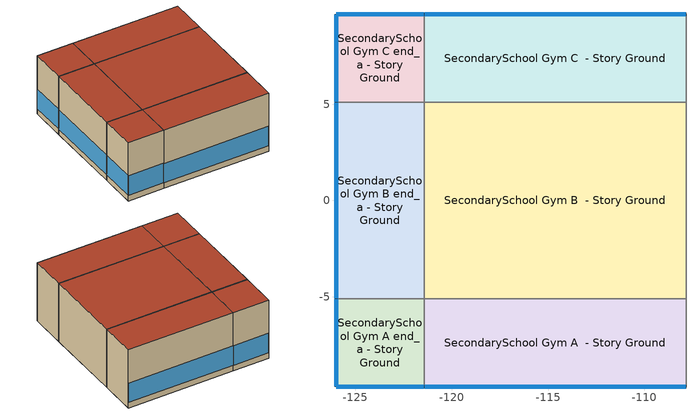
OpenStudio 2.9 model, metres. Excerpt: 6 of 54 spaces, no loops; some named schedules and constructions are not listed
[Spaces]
SecondarySchool Gym A end_a - Story Ground
 floor ground (ext-slab): -126.01,-9.68 -126.01,-5.1 -121.44,-5.1 -121.44,-9.68 z0
 wall outside (Typical Insulated Steel Framed Exterior Wall R-5.62): -126.01,-5.1 -126.01,-9.68 -121.44,-9.68 z0:7.92
 wall to SecondarySchool Gym B end_a - Story Ground: -121.44,-5.1 -126.01,-5.1 z0:7.92
 wall to SecondarySchool Gym A  - Story Ground: -121.44,-9.68 -121.44,-5.1 z0:7.92
 window (U 1.22 SHGC 0.54 Simple Glazing Window SHGC 0.54): -126.01,-5.13 -126.01,-9.65 / -125.98,-9.68 -121.46,-9.68 z0.76:3.41
 roof outside (Typical IEAD Roof R-11.63): -121.44,-9.68 -121.44,-5.1 -126.01,-5.1 -126.01,-9.68 z7.92
SecondarySchool Gym B end_a - Story Ground
 floor ground (ext-slab): -126.01,-5.1 -126.01,5.1 -121.44,5.1 -121.44,-5.1 z0
 wall outside (Typical Insulated Steel Framed Exterior Wall R-5.62): -126.01,5.1 -126.01,-5.1 z0:7.92
 wall to SecondarySchool Gym C end_a - Story Ground: -121.44,5.1 -126.01,5.1 z0:7.92
 wall to SecondarySchool Gym B  - Story Ground: -121.44,-5.1 -121.44,5.1 z0:7.92
 window (U 1.22 SHGC 0.54 Simple Glazing Window SHGC 0.54): -126.01,5.08 -126.01,-5.08 z0.76:3.39
 roof outside (Typical IEAD Roof R-11.63): -121.44,-5.1 -121.44,5.1 -126.01,5.1 -126.01,-5.1 z7.92
SecondarySchool Gym C end_a - Story Ground
 floor ground (ext-slab): -126.01,5.1 -126.01,9.68 -121.44,9.68 -121.44,5.1 z0
 wall outside (Typical Insulated Steel Framed Exterior Wall R-5.62): -121.44,9.68 -126.01,9.68 -126.01,5.1 z0:7.92
 wall to SecondarySchool Gym C  - Story Ground: -121.44,5.1 -121.44,9.68 z0:7.92
 window (U 1.22 SHGC 0.54 Simple Glazing Window SHGC 0.54): -126.01,9.65 -126.01,5.13 / -121.46,9.68 -125.98,9.68 z0.76:3.41
 roof outside (Typical IEAD Roof R-11.63): -121.44,5.1 -121.44,9.68 -126.01,9.68 -126.01,5.1 z7.92
SecondarySchool Gym A  - Story Ground
 floor ground (ext-slab): -121.44,-9.68 -121.44,-5.1 -107.85,-5.1 -107.85,-9.68 z0
 wall outside (Typical Insulated Steel Framed Exterior Wall R-5.62): -121.44,-9.68 -107.85,-9.68 z0:7.92
 wall to SecondarySchool Gym B  - Story Ground: -107.85,-5.1 -121.44,-5.1 z0:7.92
 wall to SecondarySchool Auditorium A  - Story Ground: -107.85,-9.68 -107.85,-5.1 z0:7.92
 window (U 1.22 SHGC 0.54 Simple Glazing Window SHGC 0.54): -121.41,-9.68 -107.87,-9.68 z0.76:3.39
 roof outside (Typical IEAD Roof R-11.63): -107.85,-9.68 -107.85,-5.1 -121.44,-5.1 -121.44,-9.68 z7.92
SecondarySchool Gym B  - Story Ground
 floor ground (ext-slab): -121.44,-5.1 -121.44,5.1 -107.85,5.1 -107.85,-5.1 z0
 wall to SecondarySchool Gym C  - Story Ground: -107.85,5.1 -121.44,5.1 z0:7.92
 wall to SecondarySchool Auditorium B  - Story Ground: -107.85,-5.1 -107.85,5.1 z0:7.92
 roof outside (Typical IEAD Roof R-11.63): -107.85,-5.1 -107.85,5.1 -121.44,5.1 -121.44,-5.1 z7.92
SecondarySchool Gym C  - Story Ground
 floor ground (ext-slab): -121.44,5.1 -121.44,9.68 -107.85,9.68 -107.85,5.1 z0
 wall outside (Typical Insulated Steel Framed Exterior Wall R-5.62): -107.85,9.68 -121.44,9.68 z0:7.92
 wall to SecondarySchool Auditorium C  - Story Ground: -107.85,5.1 -107.85,9.68 z0:7.92
 window (U 1.22 SHGC 0.54 Simple Glazing Window SHGC 0.54): -107.87,9.68 -121.41,9.68 z0.76:3.39
 roof outside (Typical IEAD Roof R-11.63): -107.85,5.1 -107.85,9.68 -121.44,9.68 -121.44,5.1 z7.92
[Schedule:Day]
Clothing Schedule Default Winter Clothes: 24, 0, 1
Clothing Schedule Summer Clothes: 24, 0, 0.5
Air Velocity Schedule Default: 24, 0, 0.2
Work Efficiency Schedule Default; SecondarySchool Bldg Occ Winter Design Day; SecondarySchool Gym Occ Winter Design Day; SecondarySchool Auditorium Occ Winter Design Day; SecondarySchool Office Occ Winter Design Day; Building Hours of Operation NonResidential Saturday; Building Hours of Operation NonResidential Sunday: 24, 0, 0
SecondarySchool Bldg Occ Default; SecondarySchool Bldg Occ Wkdy Day: Yes, 4, 45, 0, 5, 0, 0.04375, 5, 15, 0.0875, 5, 30, 0.13125, 5, 45, 0.175, 6, 0, 0.21875, 6, 15, 0.2625, 6, 30, 0.30625, 6, 45, 0.35, 7, 0, 0.39375, 7, 15, 0.4375, 7, 30, 0.48125, 7, 45, 0.525, 8, 0, 0.56875, 8, 15, 0.6125, 8, 30, 0.65625, 8, 45, 0.7, 10, 45, 0.7, 11, 0, 0.63125, 11, 15, 0.5625, 11, 30, 0.49375, 11, 45, 0.425, 12, 0, 0.35625, 12, 15, 0.2875, 12, 30, 0.21875, 12, 45, 0.15, 14, 15, 0.15, 14, 30, 0.1375, 14, 45, 0.125, 15, 0, 0.1125, 15, 15, 0.1, 15, 30, 0.0875, 15, 45, 0.075, 16, 0, 0.0625, 16, 15, 0.05, 16, 30, 0.0375, 16, 45, 0.025, 17, 0, 0.0125, 17, 15, 0, 24, 0, 0
SecondarySchool Bldg Occ Summer Design Day: 8, 0, 0, 21, 0, 0.15, 24, 0, 0
SecondarySchool Bldg Occ Wkdy|SmrDsn Day: Yes, 6, 45, 0, 15, 45, 0.15, 24, 0, 0
SecondarySchool Bldg Occ Wknd Day; SecondarySchool Bldg Occ Wknd Day 1; SecondarySchool Bldg Occ Wknd Day 2; SecondarySchool Gym Occ Wknd Day; SecondarySchool Gym Occ Wknd Day 1; SecondarySchool Gym Occ Wknd Day 2; SecondarySchool Auditorium Occ Wknd Day; SecondarySchool Auditorium Occ Wknd Day 1; SecondarySchool Auditorium Occ Wknd Day 2; SecondarySchool Office Occ Wknd Day; SecondarySchool Office Occ Wknd Day 1; SecondarySchool Office Occ Wknd Day 2; autogen Schedule Rule 36 5_day_sch; autogen Schedule Rule 36 6_day_sch; autogen Schedule Rule 35 7_day_sch; autogen Schedule Rule 34 8_day_sch; autogen Schedule Rule 6 5_day_sch; autogen Schedule Rule 6 6_day_sch; autogen Schedule Rule 5 7_day_sch; autogen Schedule Rule 4 8_day_sch; autogen Schedule Rule 26 5_day_sch; autogen Schedule Rule 26 6_day_sch; autogen Schedule Rule 25 7_day_sch; autogen Schedule Rule 24 8_day_sch; autogen Schedule Rule 41 5_day_sch; autogen Schedule Rule 41 6_day_sch; autogen Schedule Rule 40 7_day_sch; autogen Schedule Rule 39 8_day_sch: Yes, 24, 0, 0
SecondarySchool Activity Default; autogen SecondarySchool Activity 0_day_sch; autogen SecondarySchool Activity 1_day_sch: Yes, 24, 0, 120
SecondarySchool Activity Winter Design Day; SecondarySchool Activity Summer Design Day: 24, 0, 120
SecondarySchool Bldg Light Default; SecondarySchool Bldg Light Wkdy Day: Yes, 5, 45, 0.1773, 15, 45, 0.9, 24, 0, 0.1773
SecondarySchool Bldg Light Summer Design Day: 8, 0, 0.1773, 20, 0, 0.5, 24, 0, 0.1773
SecondarySchool Bldg Light Wkdy|SmrDsn Day: Yes, 6, 45, 0.1773, 14, 45, 0.5, 24, 0, 0.1773
SecondarySchool Bldg Light Wknd Day; SecondarySchool Bldg Light Wknd Day 1; SecondarySchool Bldg Light Wknd Day 2; autogen Schedule Rule 11 5_day_sch; autogen Schedule Rule 11 6_day_sch; autogen Schedule Rule 10 7_day_sch; autogen Schedule Rule 9 8_day_sch: Yes, 24, 0, 0.1773
SecondarySchool Bldg Light Winter Design Day: 24, 0, 0.1773
SecondarySchool Bldg Equip Default; SecondarySchool Bldg Equip Wkdy Day: Yes, 6, 45, 0.35, 13, 45, 0.95, 24, 0, 0.35
SecondarySchool Bldg Equip Summer Design Day: 8, 0, 0.25, 17, 0, 0.5, 24, 0, 0.25
SecondarySchool Bldg Equip Wkdy|SmrDsn Day: Yes, 6, 45, 0.25, 13, 45, 0.5, 24, 0, 0.25
SecondarySchool Bldg Equip Wknd Day; SecondarySchool Bldg Equip Wknd Day 2; autogen Schedule Rule 16 5_day_sch; autogen Schedule Rule 16 6_day_sch; autogen Schedule Rule 14 8_day_sch: Yes, 24, 0, 0.35
SecondarySchool Bldg Equip Wknd Day 1; autogen Schedule Rule 15 7_day_sch: Yes, 24, 0, 0.25
SecondarySchool Bldg Equip Winter Design Day: 24, 0, 0.35
SecondarySchool Infil Default; SecondarySchool Infil Winter Design Day; SecondarySchool Infil Summer Design Day: 7, 0, 1, 21, 0, 0.5, 24, 0, 1
SecondarySchool Kitchen Equip Default; SecondarySchool Kitchen Equip Wkdy Day: Yes, 5, 45, 0.1, 6, 0, 0.10625, 6, 15, 0.1125, 6, 30, 0.11875, 6, 45, 0.125, 7, 0, 0.13125, 7, 15, 0.1375, 7, 30, 0.14375, 7, 45, 0.15, 8, 0, 0.166667, 8, 15, 0.183333, 8, 30, 0.2, 8, 45, 0.216667, 9, 0, 0.233333, 9, 15, 0.25, 9, 30, 0.233333, 9, 45, 0.216667, 10, 0, 0.2, 10, 15, 0.183333, 10, 30, 0.166667, 10, 45, 0.15, 11, 0, 0.14375, 11, 15, 0.1375, 11, 30, 0.13125, 11, 45, 0.125, 12, 0, 0.11875, 12, 15, 0.1125, 12, 30, 0.10625, 12, 45, 0.1, 24, 0, 0.1
SecondarySchool Kitchen Equip Summer Design Day: 8, 0, 0.1, 10, 0, 0.13, 13, 0, 0.2, 15, 0, 0.13, 24, 0, 0.1
SecondarySchool Kitchen Equip Wkdy|SmrDsn Day: Yes, 5, 45, 0.1, 6, 0, 0.10375, 6, 15, 0.1075, 6, 30, 0.11125, 6, 45, 0.115, 7, 0, 0.11875, 7, 15, 0.1225, 7, 30, 0.12625, 7, 45, 0.13, 8, 0, 0.141667, 8, 15, 0.153333, 8, 30, 0.165, 8, 45, 0.176667, 9, 0, 0.188333, 9, 15, 0.2, 9, 30, 0.188333, 9, 45, 0.176667, 10, 0, 0.165, 10, 15, 0.153333, 10, 30, 0.141667, 10, 45, 0.13, 11, 0, 0.12625, 11, 15, 0.1225, 11, 30, 0.11875, 11, 45, 0.115, 12, 0, 0.11125, 12, 15, 0.1075, 12, 30, 0.10375, 12, 45, 0.1, 24, 0, 0.1
SecondarySchool Kitchen Equip Wknd Day; SecondarySchool Kitchen Equip Wknd Day 1; SecondarySchool Kitchen Equip Wknd Day 2; autogen Schedule Rule 21 5_day_sch; autogen Schedule Rule 21 6_day_sch; autogen Schedule Rule 20 7_day_sch; autogen Schedule Rule 19 8_day_sch: Yes, 24, 0, 0.1
SecondarySchool Kitchen Equip Winter Design Day: 24, 0, 0.1
SecondarySchool Gym Occ Default; SecondarySchool Gym Occ Wkdy Day: Yes, 4, 45, 0, 5, 0, 0.021875, 5, 15, 0.04375, 5, 30, 0.065625, 5, 45, 0.0875, 6, 0, 0.109375, 6, 15, 0.13125, 6, 30, 0.153125, 6, 45, 0.175, 7, 0, 0.196875, 7, 15, 0.21875, 7, 30, 0.240625, 7, 45, 0.2625, 8, 0, 0.284375, 8, 15, 0.30625, 8, 30, 0.328125, 8, 45, 0.35, 10, 45, 0.35, 11, 0, 0.425, 11, 15, 0.5, 11, 30, 0.575, 11, 45, 0.65, 12, 0, 0.725, 12, 15, 0.8, 12, 30, 0.875, 12, 45, 0.95, 14, 15, 0.95, 14, 30, 0.870833, 14, 45, 0.791667, 15, 0, 0.7125, 15, 15, 0.633333, 15, 30, 0.554167, 15, 45, 0.475, 16, 0, 0.395833, 16, 15, 0.316667, 16, 30, 0.2375, 16, 45, 0.158333, 17, 0, 0.0791667, 17, 15, 0, 24, 0, 0
SecondarySchool Gym Occ Summer Design Day: 8, 0, 0, 21, 0, 0.35, 24, 0, 0
SecondarySchool Gym Occ Wkdy|SmrDsn Day: Yes, 6, 45, 0, 15, 45, 0.35, 24, 0, 0
SecondarySchool Kitchen Gas Default; SecondarySchool Kitchen Gas Wkdy Day: Yes, 5, 45, 0.02, 6, 0, 0.03625, 6, 15, 0.0525, 6, 30, 0.06875, 6, 45, 0.085, 7, 0, 0.10125, 7, 15, 0.1175, 7, 30, 0.13375, 7, 45, 0.15, 8, 0, 0.158333, 8, 15, 0.166667, 8, 30, 0.175, 8, 45, 0.183333, 9, 0, 0.191667, 9, 15, 0.2, 9, 30, 0.183333, 9, 45, 0.166667, 10, 0, 0.15, 10, 15, 0.133333, 10, 30, 0.116667, 10, 45, 0.1, 11, 0, 0.09, 11, 15, 0.08, 11, 30, 0.07, 11, 45, 0.06, 12, 0, 0.05, 12, 15, 0.04, 12, 30, 0.03, 12, 45, 0.02, 24, 0, 0.02
SecondarySchool Kitchen Gas Summer Design Day: 8, 0, 0.02, 10, 0, 0.1, 13, 0, 0.15, 15, 0, 0.1, 24, 0, 0.02
SecondarySchool Kitchen Gas Wkdy|SmrDsn Day: Yes, 5, 45, 0.02, 6, 0, 0.03, 6, 15, 0.04, 6, 30, 0.05, 6, 45, 0.06, 7, 0, 0.07, 7, 15, 0.08, 7, 30, 0.09, 7, 45, 0.1, 8, 0, 0.108333, 8, 15, 0.116667, 8, 30, 0.125, 8, 45, 0.133333, 9, 0, 0.141667, 9, 15, 0.15, 9, 30, 0.141667, 9, 45, 0.133333, 10, 0, 0.125, 10, 15, 0.116667, 10, 30, 0.108333, 10, 45, 0.1, 11, 0, 0.09, 11, 15, 0.08, 11, 30, 0.07, 11, 45, 0.06, 12, 0, 0.05, 12, 15, 0.04, 12, 30, 0.03, 12, 45, 0.02, 24, 0, 0.02
SecondarySchool Kitchen Gas Wknd Day; SecondarySchool Kitchen Gas Wknd Day 1; SecondarySchool Kitchen Gas Wknd Day 2; autogen Schedule Rule 31 5_day_sch; autogen Schedule Rule 31 6_day_sch; autogen Schedule Rule 30 7_day_sch; autogen Schedule Rule 29 8_day_sch: Yes, 24, 0, 0.02
SecondarySchool Kitchen Gas Winter Design Day: 24, 0, 0.02
SecondarySchool Auditorium Occ Default; SecondarySchool Auditorium Occ Wkdy Day: Yes, 4, 45, 0, 5, 0, 0.015625, 5, 15, 0.03125, 5, 30, 0.046875, 5, 45, 0.0625, 6, 0, 0.078125, 6, 15, 0.09375, 6, 30, 0.109375, 6, 45, 0.125, 7, 0, 0.140625, 7, 15, 0.15625, 7, 30, 0.171875, 7, 45, 0.1875, 8, 0, 0.203125, 8, 15, 0.21875, 8, 30, 0.234375, 8, 45, 0.25, 10, 45, 0.25, 11, 0, 0.23125, 11, 15, 0.2125, 11, 30, 0.19375, 11, 45, 0.175, 12, 0, 0.15625, 12, 15, 0.1375, 12, 30, 0.11875, 12, 45, 0.1, 13, 15, 0.1, 13, 30, 0.0916667, 13, 45, 0.0833333, 14, 0, 0.075, 14, 15, 0.0666667, 14, 30, 0.0583333, 14, 45, 0.05, 15, 0, 0.0416667, 15, 15, 0.0333333, 15, 30, 0.025, 15, 45, 0.0166667, 16, 0, 0.00833333, 16, 15, 0, 24, 0, 0
SecondarySchool Auditorium Occ Summer Design Day: 8, 0, 0, 17, 0, 0.15, 19, 0, 0.35, 24, 0, 0
SecondarySchool Auditorium Occ Wkdy|SmrDsn Day: Yes, 4, 45, 0, 5, 0, 0.009375, 5, 15, 0.01875, 5, 30, 0.028125, 5, 45, 0.0375, 6, 0, 0.046875, 6, 15, 0.05625, 6, 30, 0.065625, 6, 45, 0.075, 7, 0, 0.084375, 7, 15, 0.09375, 7, 30, 0.103125, 7, 45, 0.1125, 8, 0, 0.121875, 8, 15, 0.13125, 8, 30, 0.140625, 8, 45, 0.15, 9, 0, 0.1625, 9, 15, 0.175, 9, 30, 0.1875, 9, 45, 0.2, 10, 0, 0.2125, 10, 15, 0.225, 10, 30, 0.2375, 10, 45, 0.25, 11, 0, 0.2625, 11, 15, 0.275, 11, 30, 0.2875, 11, 45, 0.3, 12, 0, 0.3125, 12, 15, 0.325, 12, 30, 0.3375, 12, 45, 0.35, 13, 0, 0.30625, 13, 15, 0.2625, 13, 30, 0.21875, 13, 45, 0.175, 14, 0, 0.13125, 14, 15, 0.0875, 14, 30, 0.04375, 14, 45, 0, 24, 0, 0
SecondarySchool Office Occ Default; SecondarySchool Office Occ Wkdy Day: Yes, 4, 45, 0, 5, 0, 0.059375, 5, 15, 0.11875, 5, 30, 0.178125, 5, 45, 0.2375, 6, 0, 0.296875, 6, 15, 0.35625, 6, 30, 0.415625, 6, 45, 0.475, 7, 0, 0.534375, 7, 15, 0.59375, 7, 30, 0.653125, 7, 45, 0.7125, 8, 0, 0.771875, 8, 15, 0.83125, 8, 30, 0.890625, 8, 45, 0.95, 11, 45, 0.95, 12, 0, 0.85, 12, 15, 0.75, 12, 30, 0.65, 12, 45, 0.55, 13, 0, 0.45, 13, 15, 0.35, 13, 30, 0.25, 13, 45, 0.15, 14, 15, 0.15, 14, 30, 0.1375, 14, 45, 0.125, 15, 0, 0.1125, 15, 15, 0.1, 15, 30, 0.0875, 15, 45, 0.075, 16, 0, 0.0625, 16, 15, 0.05, 16, 30, 0.0375, 16, 45, 0.025, 17, 0, 0.0125, 17, 15, 0, 24, 0, 0
SecondarySchool Office Occ Summer Design Day: 8, 0, 0, 17, 0, 0.5, 24, 0, 0
SecondarySchool Office Occ Wkdy|SmrDsn Day: Yes, 6, 45, 0, 13, 45, 0.5, 24, 0, 0
SecondarySchool HtgSetp Wknd|Wkdy Day; autogen Schedule Rule 49 4_day_sch; autogen Schedule Rule 49 5_day_sch: Yes, 7, 0, 16, 18, 0, 21, 24, 0, 16
SecondarySchool HtgSetp Wknd|Wkdy Day 1; autogen Schedule Rule 50 2_day_sch; autogen Schedule Rule 50 3_day_sch; autogen SecondarySchool HtgSetp 6_day_sch; autogen SecondarySchool HtgSetp 7_day_sch: Yes, 6, 0, 16, 21, 0, 21, 24, 0, 16
SecondarySchool ClgSetp Wknd|Wkdy Day; autogen Schedule Rule 51 4_day_sch; autogen Schedule Rule 51 5_day_sch: Yes, 7, 0, 27, 18, 0, 24, 24, 0, 27
SecondarySchool ClgSetp Wknd|Wkdy Day 1; autogen Schedule Rule 52 2_day_sch; autogen Schedule Rule 52 3_day_sch; autogen SecondarySchool ClgSetp 6_day_sch; autogen SecondarySchool ClgSetp 7_day_sch: Yes, 6, 0, 27, 21, 0, 24, 24, 0, 27
SecondarySchool HtgSetp BathCorrMechKitchen Default; autogen SecondarySchool HtgSetp BathCorrMechKitchen 0_day_sch; autogen SecondarySchool HtgSetp BathCorrMechKitchen 1_day_sch: Yes, 24, 0, 16
SecondarySchool HtgSetp BathCorrMechKitchen Summer Design Day: 24, 0, 16
SecondarySchool HtgSetp BathCorrMechKitchen Winter Design Day: 6, 0, 16, 21, 0, 21, 24, 0, 16
SecondarySchool ClgSetp BathCorrMechKitchen Default; autogen SecondarySchool ClgSetp BathCorrMechKitchen 0_day_sch; autogen SecondarySchool ClgSetp BathCorrMechKitchen 1_day_sch: Yes, 24, 0, 27
SecondarySchool ClgSetp BathCorrMechKitchen Winter Design Day: 24, 0, 27
SecondarySchool ClgSetp BathCorrMechKitchen Summer Design Day: 6, 0, 27, 21, 0, 24, 24, 0, 27
[Schedule:Rule]
Schedule Rule 1: Schedule Ruleset=Clothing Schedule; Rule Order=0; Day Schedule=Clothing Schedule Summer Clothes; Date Specification Type=DateRange; Start Month=5; Start Day=1; End Month=9; End Day=30
Schedule Rule 2: Schedule Ruleset=SecondarySchool Bldg Occ; Rule Order=4; Day Schedule=SecondarySchool Bldg Occ Wkdy Day; Date Specification Type=DateRange; Start Month=9; Start Day=1; End Month=12; End Day=31; Apply Monday=Yes; Apply Tuesday=Yes; Apply Wednesday=Yes; Apply Thursday=Yes; Apply Friday=Yes
Schedule Rule 3: Schedule Ruleset=SecondarySchool Bldg Occ; Rule Order=3; Day Schedule=SecondarySchool Bldg Occ Wkdy|SmrDsn Day; Date Specification Type=DateRange; Start Month=7; Start Day=1; End Month=9; End Day=1; Apply Monday=Yes; Apply Tuesday=Yes; Apply Wednesday=Yes; Apply Thursday=Yes; Apply Friday=Yes
Schedule Rule 4: Schedule Ruleset=SecondarySchool Bldg Occ; Rule Order=2; Day Schedule=SecondarySchool Bldg Occ Wknd Day; Date Specification Type=DateRange; Start Month=1; Start Day=1; End Month=6; End Day=30; Apply Sunday=Yes; Apply Saturday=Yes
Schedule Rule 5: Schedule Ruleset=SecondarySchool Bldg Occ; Rule Order=1; Day Schedule=SecondarySchool Bldg Occ Wknd Day 1; Date Specification Type=DateRange; Start Month=7; Start Day=1; End Month=9; End Day=1; Apply Sunday=Yes; Apply Saturday=Yes
Schedule Rule 6: Schedule Ruleset=SecondarySchool Bldg Occ; Rule Order=0; Day Schedule=SecondarySchool Bldg Occ Wknd Day 2; Date Specification Type=DateRange; Start Month=9; Start Day=1; End Month=12; End Day=31; Apply Sunday=Yes; Apply Saturday=Yes
Schedule Rule 7: Schedule Ruleset=SecondarySchool Bldg Light; Rule Order=4; Day Schedule=SecondarySchool Bldg Light Wkdy Day; Date Specification Type=DateRange; Start Month=9; Start Day=1; End Month=12; End Day=31; Apply Monday=Yes; Apply Tuesday=Yes; Apply Wednesday=Yes; Apply Thursday=Yes; Apply Friday=Yes
Schedule Rule 8: Schedule Ruleset=SecondarySchool Bldg Light; Rule Order=3; Day Schedule=SecondarySchool Bldg Light Wkdy|SmrDsn Day; Date Specification Type=DateRange; Start Month=7; Start Day=1; End Month=9; End Day=1; Apply Monday=Yes; Apply Tuesday=Yes; Apply Wednesday=Yes; Apply Thursday=Yes; Apply Friday=Yes
Schedule Rule 9: Schedule Ruleset=SecondarySchool Bldg Light; Rule Order=2; Day Schedule=SecondarySchool Bldg Light Wknd Day; Date Specification Type=DateRange; Start Month=1; Start Day=1; End Month=6; End Day=30; Apply Sunday=Yes; Apply Saturday=Yes
Schedule Rule 10: Schedule Ruleset=SecondarySchool Bldg Light; Rule Order=1; Day Schedule=SecondarySchool Bldg Light Wknd Day 1; Date Specification Type=DateRange; Start Month=7; Start Day=1; End Month=9; End Day=1; Apply Sunday=Yes; Apply Saturday=Yes
Schedule Rule 11: Schedule Ruleset=SecondarySchool Bldg Light; Rule Order=0; Day Schedule=SecondarySchool Bldg Light Wknd Day 2; Date Specification Type=DateRange; Start Month=9; Start Day=1; End Month=12; End Day=31; Apply Sunday=Yes; Apply Saturday=Yes
Schedule Rule 12: Schedule Ruleset=SecondarySchool Bldg Equip; Rule Order=4; Day Schedule=SecondarySchool Bldg Equip Wkdy Day; Date Specification Type=DateRange; Start Month=9; Start Day=1; End Month=12; End Day=31; Apply Monday=Yes; Apply Tuesday=Yes; Apply Wednesday=Yes; Apply Thursday=Yes; Apply Friday=Yes
Schedule Rule 13: Schedule Ruleset=SecondarySchool Bldg Equip; Rule Order=3; Day Schedule=SecondarySchool Bldg Equip Wkdy|SmrDsn Day; Date Specification Type=DateRange; Start Month=7; Start Day=1; End Month=9; End Day=1; Apply Monday=Yes; Apply Tuesday=Yes; Apply Wednesday=Yes; Apply Thursday=Yes; Apply Friday=Yes
Schedule Rule 14: Schedule Ruleset=SecondarySchool Bldg Equip; Rule Order=2; Day Schedule=SecondarySchool Bldg Equip Wknd Day; Date Specification Type=DateRange; Start Month=1; Start Day=1; End Month=6; End Day=30; Apply Sunday=Yes; Apply Saturday=Yes
Schedule Rule 15: Schedule Ruleset=SecondarySchool Bldg Equip; Rule Order=1; Day Schedule=SecondarySchool Bldg Equip Wknd Day 1; Date Specification Type=DateRange; Start Month=7; Start Day=1; End Month=9; End Day=1; Apply Sunday=Yes; Apply Saturday=Yes
Schedule Rule 16: Schedule Ruleset=SecondarySchool Bldg Equip; Rule Order=0; Day Schedule=SecondarySchool Bldg Equip Wknd Day 2; Date Specification Type=DateRange; Start Month=9; Start Day=1; End Month=12; End Day=31; Apply Sunday=Yes; Apply Saturday=Yes
Schedule Rule 17: Schedule Ruleset=SecondarySchool Kitchen Equip; Rule Order=4; Day Schedule=SecondarySchool Kitchen Equip Wkdy Day; Date Specification Type=DateRange; Start Month=9; Start Day=1; End Month=12; End Day=31; Apply Monday=Yes; Apply Tuesday=Yes; Apply Wednesday=Yes; Apply Thursday=Yes; Apply Friday=Yes
Schedule Rule 18: Schedule Ruleset=SecondarySchool Kitchen Equip; Rule Order=3; Day Schedule=SecondarySchool Kitchen Equip Wkdy|SmrDsn Day; Date Specification Type=DateRange; Start Month=7; Start Day=1; End Month=9; End Day=1; Apply Monday=Yes; Apply Tuesday=Yes; Apply Wednesday=Yes; Apply Thursday=Yes; Apply Friday=Yes
Schedule Rule 19: Schedule Ruleset=SecondarySchool Kitchen Equip; Rule Order=2; Day Schedule=SecondarySchool Kitchen Equip Wknd Day; Date Specification Type=DateRange; Start Month=1; Start Day=1; End Month=6; End Day=30; Apply Sunday=Yes; Apply Saturday=Yes
Schedule Rule 20: Schedule Ruleset=SecondarySchool Kitchen Equip; Rule Order=1; Day Schedule=SecondarySchool Kitchen Equip Wknd Day 1; Date Specification Type=DateRange; Start Month=7; Start Day=1; End Month=9; End Day=1; Apply Sunday=Yes; Apply Saturday=Yes
Schedule Rule 21: Schedule Ruleset=SecondarySchool Kitchen Equip; Rule Order=0; Day Schedule=SecondarySchool Kitchen Equip Wknd Day 2; Date Specification Type=DateRange; Start Month=9; Start Day=1; End Month=12; End Day=31; Apply Sunday=Yes; Apply Saturday=Yes
Schedule Rule 22: Schedule Ruleset=SecondarySchool Gym Occ; Rule Order=4; Day Schedule=SecondarySchool Gym Occ Wkdy Day; Date Specification Type=DateRange; Start Month=9; Start Day=1; End Month=12; End Day=31; Apply Monday=Yes; Apply Tuesday=Yes; Apply Wednesday=Yes; Apply Thursday=Yes; Apply Friday=Yes
Schedule Rule 23: Schedule Ruleset=SecondarySchool Gym Occ; Rule Order=3; Day Schedule=SecondarySchool Gym Occ Wkdy|SmrDsn Day; Date Specification Type=DateRange; Start Month=7; Start Day=1; End Month=9; End Day=1; Apply Monday=Yes; Apply Tuesday=Yes; Apply Wednesday=Yes; Apply Thursday=Yes; Apply Friday=Yes
Schedule Rule 24: Schedule Ruleset=SecondarySchool Gym Occ; Rule Order=2; Day Schedule=SecondarySchool Gym Occ Wknd Day; Date Specification Type=DateRange; Start Month=1; Start Day=1; End Month=6; End Day=30; Apply Sunday=Yes; Apply Saturday=Yes
Schedule Rule 25: Schedule Ruleset=SecondarySchool Gym Occ; Rule Order=1; Day Schedule=SecondarySchool Gym Occ Wknd Day 1; Date Specification Type=DateRange; Start Month=7; Start Day=1; End Month=9; End Day=1; Apply Sunday=Yes; Apply Saturday=Yes
Schedule Rule 26: Schedule Ruleset=SecondarySchool Gym Occ; Rule Order=0; Day Schedule=SecondarySchool Gym Occ Wknd Day 2; Date Specification Type=DateRange; Start Month=9; Start Day=1; End Month=12; End Day=31; Apply Sunday=Yes; Apply Saturday=Yes
Schedule Rule 27: Schedule Ruleset=SecondarySchool Kitchen Gas; Rule Order=4; Day Schedule=SecondarySchool Kitchen Gas Wkdy Day; Date Specification Type=DateRange; Start Month=9; Start Day=1; End Month=12; End Day=31; Apply Monday=Yes; Apply Tuesday=Yes; Apply Wednesday=Yes; Apply Thursday=Yes; Apply Friday=Yes
Schedule Rule 28: Schedule Ruleset=SecondarySchool Kitchen Gas; Rule Order=3; Day Schedule=SecondarySchool Kitchen Gas Wkdy|SmrDsn Day; Date Specification Type=DateRange; Start Month=7; Start Day=1; End Month=9; End Day=1; Apply Monday=Yes; Apply Tuesday=Yes; Apply Wednesday=Yes; Apply Thursday=Yes; Apply Friday=Yes
Schedule Rule 29: Schedule Ruleset=SecondarySchool Kitchen Gas; Rule Order=2; Day Schedule=SecondarySchool Kitchen Gas Wknd Day; Date Specification Type=DateRange; Start Month=1; Start Day=1; End Month=6; End Day=30; Apply Sunday=Yes; Apply Saturday=Yes
Schedule Rule 30: Schedule Ruleset=SecondarySchool Kitchen Gas; Rule Order=1; Day Schedule=SecondarySchool Kitchen Gas Wknd Day 1; Date Specification Type=DateRange; Start Month=7; Start Day=1; End Month=9; End Day=1; Apply Sunday=Yes; Apply Saturday=Yes
Schedule Rule 31: Schedule Ruleset=SecondarySchool Kitchen Gas; Rule Order=0; Day Schedule=SecondarySchool Kitchen Gas Wknd Day 2; Date Specification Type=DateRange; Start Month=9; Start Day=1; End Month=12; End Day=31; Apply Sunday=Yes; Apply Saturday=Yes
Schedule Rule 32: Schedule Ruleset=SecondarySchool Auditorium Occ; Rule Order=4; Day Schedule=SecondarySchool Auditorium Occ Wkdy Day; Date Specification Type=DateRange; Start Month=9; Start Day=1; End Month=12; End Day=31; Apply Monday=Yes; Apply Tuesday=Yes; Apply Wednesday=Yes; Apply Thursday=Yes; Apply Friday=Yes
Schedule Rule 33: Schedule Ruleset=SecondarySchool Auditorium Occ; Rule Order=3; Day Schedule=SecondarySchool Auditorium Occ Wkdy|SmrDsn Day; Date Specification Type=DateRange; Start Month=7; Start Day=1; End Month=9; End Day=1; Apply Monday=Yes; Apply Tuesday=Yes; Apply Wednesday=Yes; Apply Thursday=Yes; Apply Friday=Yes
Schedule Rule 34: Schedule Ruleset=SecondarySchool Auditorium Occ; Rule Order=2; Day Schedule=SecondarySchool Auditorium Occ Wknd Day; Date Specification Type=DateRange; Start Month=1; Start Day=1; End Month=6; End Day=30; Apply Sunday=Yes; Apply Saturday=Yes
Schedule Rule 35: Schedule Ruleset=SecondarySchool Auditorium Occ; Rule Order=1; Day Schedule=SecondarySchool Auditorium Occ Wknd Day 1; Date Specification Type=DateRange; Start Month=7; Start Day=1; End Month=9; End Day=1; Apply Sunday=Yes; Apply Saturday=Yes
Schedule Rule 36: Schedule Ruleset=SecondarySchool Auditorium Occ; Rule Order=0; Day Schedule=SecondarySchool Auditorium Occ Wknd Day 2; Date Specification Type=DateRange; Start Month=9; Start Day=1; End Month=12; End Day=31; Apply Sunday=Yes; Apply Saturday=Yes
Schedule Rule 37: Schedule Ruleset=SecondarySchool Office Occ; Rule Order=4; Day Schedule=SecondarySchool Office Occ Wkdy Day; Date Specification Type=DateRange; Start Month=9; Start Day=1; End Month=12; End Day=31; Apply Monday=Yes; Apply Tuesday=Yes; Apply Wednesday=Yes; Apply Thursday=Yes; Apply Friday=Yes
Schedule Rule 38: Schedule Ruleset=SecondarySchool Office Occ; Rule Order=3; Day Schedule=SecondarySchool Office Occ Wkdy|SmrDsn Day; Date Specification Type=DateRange; Start Month=7; Start Day=1; End Month=9; End Day=1; Apply Monday=Yes; Apply Tuesday=Yes; Apply Wednesday=Yes; Apply Thursday=Yes; Apply Friday=Yes
Schedule Rule 39: Schedule Ruleset=SecondarySchool Office Occ; Rule Order=2; Day Schedule=SecondarySchool Office Occ Wknd Day; Date Specification Type=DateRange; Start Month=1; Start Day=1; End Month=6; End Day=30; Apply Sunday=Yes; Apply Saturday=Yes
Schedule Rule 40: Schedule Ruleset=SecondarySchool Office Occ; Rule Order=1; Day Schedule=SecondarySchool Office Occ Wknd Day 1; Date Specification Type=DateRange; Start Month=7; Start Day=1; End Month=9; End Day=1; Apply Sunday=Yes; Apply Saturday=Yes
Schedule Rule 41: Schedule Ruleset=SecondarySchool Office Occ; Rule Order=0; Day Schedule=SecondarySchool Office Occ Wknd Day 2; Date Specification Type=DateRange; Start Month=9; Start Day=1; End Month=12; End Day=31; Apply Sunday=Yes; Apply Saturday=Yes
autogen SecondarySchool Activity 0: Schedule Ruleset=SecondarySchool Activity; Rule Order=0; Day Schedule=autogen SecondarySchool Activity 0_day_sch; Date Specification Type=SpecificDates; Apply Monday=Yes; Apply Tuesday=Yes; Apply Wednesday=Yes; Apply Thursday=Yes; Apply Friday=Yes; Apply Sunday=Yes; Apply Saturday=Yes; Specific Month 1=1; Specific Day 1=2; Specific Month 2=1; Specific Day 2=9; Specific Month 3=1; Specific Day 3=16; Specific Month 4=1; Specific Day 4=23; Specific Month 5=1; Specific Day 5=30; Specific Month 6=2; Specific Day 6=6; Specific Month 7=2; Specific Day 7=13; Specific Month 8=2; Specific Day 8=20; Specific Month 9=2; Specific Day 9=27; Specific Month 10=3; Specific Day 10=5; Specific Month 11=3; Specific Day 11=12; Specific Month 12=3; Specific Day 12=19; Specific Month 13=3; Specific Day 13=26; Specific Month 14=4; Specific Day 14=2; Specific Month 15=4; Specific Day 15=9; Specific Month 16=4; Specific Day 16=16; Specific Month 17=4; Specific Day 17=23; Specific Month 18=4; Specific Day 18=30; Specific Month 19=5; Specific Day 19=7; Specific Month 20=5; Specific Day 20=14; Specific Month 21=5; Specific Day 21=21; Specific Month 22=5; Specific Day 22=28; Specific Month 23=6; Specific Day 23=4; Specific Month 24=6; Specific Day 24=11; Specific Month 25=6; Specific Day 25=18; Specific Month 26=6; Specific Day 26=25; Specific Month 27=7; Specific Day 27=2; Specific Month 28=7; Specific Day 28=9; Specific Month 29=7; Specific Day 29=16; Specific Month 30=7; Specific Day 30=23; Specific Month 31=7; Specific Day 31=30; Specific Month 32=8; Specific Day 32=6; Specific Month 33=8; Specific Day 33=13; Specific Month 34=8; Specific Day 34=20; Specific Month 35=8; Specific Day 35=27; Specific Month 36=9; Specific Day 36=3; Specific Month 37=9; Specific Day 37=10; Specific Month 38=9; Specific Day 38=17; Specific Month 39=9; Specific Day 39=24; Specific Month 40=10; Specific Day 40=1; Specific Month 41=10; Specific Day 41=8; Specific Month 42=10; Specific Day 42=15; Specific Month 43=10; Specific Day 43=22; Specific Month 44=10; Specific Day 44=29; Specific Month 45=11; Specific Day 45=5; Specific Month 46=11; Specific Day 46=12; Specific Month 47=11; Specific Day 47=19; Specific Month 48=11; Specific Day 48=26; Specific Month 49=12; Specific Day 49=3; Specific Month 50=12; Specific Day 50=10; Specific Month 51=12; Specific Day 51=17; Specific Month 52=12; Specific Day 52=24
autogen SecondarySchool Activity 1: Schedule Ruleset=SecondarySchool Activity; Rule Order=1; Day Schedule=autogen SecondarySchool Activity 1_day_sch; Date Specification Type=SpecificDates; Apply Monday=Yes; Apply Tuesday=Yes; Apply Wednesday=Yes; Apply Thursday=Yes; Apply Friday=Yes; Apply Sunday=Yes; Apply Saturday=Yes; Specific Month 1=1; Specific Day 1=3; Specific Month 2=1; Specific Day 2=10; Specific Month 3=1; Specific Day 3=17; Specific Month 4=1; Specific Day 4=24; Specific Month 5=1; Specific Day 5=31; Specific Month 6=2; Specific Day 6=7; Specific Month 7=2; Specific Day 7=14; Specific Month 8=2; Specific Day 8=21; Specific Month 9=2; Specific Day 9=28; Specific Month 10=3; Specific Day 10=6; Specific Month 11=3; Specific Day 11=13; Specific Month 12=3; Specific Day 12=20; Specific Month 13=3; Specific Day 13=27; Specific Month 14=4; Specific Day 14=3; Specific Month 15=4; Specific Day 15=10; Specific Month 16=4; Specific Day 16=17; Specific Month 17=4; Specific Day 17=24; Specific Month 18=5; Specific Day 18=1; Specific Month 19=5; Specific Day 19=8; Specific Month 20=5; Specific Day 20=15; Specific Month 21=5; Specific Day 21=22; Specific Month 22=5; Specific Day 22=29; Specific Month 23=6; Specific Day 23=5; Specific Month 24=6; Specific Day 24=12; Specific Month 25=6; Specific Day 25=19; Specific Month 26=6; Specific Day 26=26; Specific Month 27=7; Specific Day 27=3; Specific Month 28=7; Specific Day 28=10; Specific Month 29=7; Specific Day 29=17; Specific Month 30=7; Specific Day 30=24; Specific Month 31=7; Specific Day 31=31; Specific Month 32=8; Specific Day 32=7; Specific Month 33=8; Specific Day 33=14; Specific Month 34=8; Specific Day 34=21; Specific Month 35=8; Specific Day 35=28; Specific Month 36=9; Specific Day 36=4; Specific Month 37=9; Specific Day 37=11; Specific Month 38=9; Specific Day 38=18; Specific Month 39=9; Specific Day 39=25; Specific Month 40=10; Specific Day 40=2; Specific Month 41=10; Specific Day 41=9; Specific Month 42=10; Specific Day 42=16; Specific Month 43=10; Specific Day 43=23; Specific Month 44=10; Specific Day 44=30; Specific Month 45=11; Specific Day 45=6; Specific Month 46=11; Specific Day 46=13; Specific Month 47=11; Specific Day 47=20; Specific Month 48=11; Specific Day 48=27; Specific Month 49=12; Specific Day 49=4; Specific Month 50=12; Specific Day 50=11; Specific Month 51=12; Specific Day 51=18; Specific Month 52=12; Specific Day 52=25
autogen Schedule Rule 36 5: Schedule Ruleset=SecondarySchool Auditorium Occ; Rule Order=5; Day Schedule=autogen Schedule Rule 36 5_day_sch; Date Specification Type=SpecificDates; Apply Monday=Yes; Apply Tuesday=Yes; Apply Wednesday=Yes; Apply Thursday=Yes; Apply Friday=Yes; Apply Sunday=Yes; Apply Saturday=Yes; Specific Month 1=12; Specific Day 1=31
autogen Schedule Rule 36 6: Schedule Ruleset=SecondarySchool Auditorium Occ; Rule Order=6; Day Schedule=autogen Schedule Rule 36 6_day_sch; Date Specification Type=SpecificDates; Apply Monday=Yes; Apply Tuesday=Yes; Apply Wednesday=Yes; Apply Thursday=Yes; Apply Friday=Yes; Apply Sunday=Yes; Apply Saturday=Yes; Specific Month 1=9; Specific Day 1=4; Specific Month 2=9; Specific Day 2=11; Specific Month 3=9; Specific Day 3=18; Specific Month 4=9; Specific Day 4=25; Specific Month 5=10; Specific Day 5=2; Specific Month 6=10; Specific Day 6=9; Specific Month 7=10; Specific Day 7=16; Specific Month 8=10; Specific Day 8=23; Specific Month 9=10; Specific Day 9=30; Specific Month 10=11; Specific Day 10=6; Specific Month 11=11; Specific Day 11=13; Specific Month 12=11; Specific Day 12=20; Specific Month 13=11; Specific Day 13=27; Specific Month 14=12; Specific Day 14=4; Specific Month 15=12; Specific Day 15=11; Specific Month 16=12; Specific Day 16=18; Specific Month 17=12; Specific Day 17=25
autogen Schedule Rule 35 7: Schedule Ruleset=SecondarySchool Auditorium Occ; Rule Order=7; Day Schedule=autogen Schedule Rule 35 7_day_sch; Date Specification Type=SpecificDates; Apply Monday=Yes; Apply Tuesday=Yes; Apply Wednesday=Yes; Apply Thursday=Yes; Apply Friday=Yes; Apply Sunday=Yes; Apply Saturday=Yes; Specific Month 1=7; Specific Day 1=3; Specific Month 2=7; Specific Day 2=10; Specific Month 3=7; Specific Day 3=17; Specific Month 4=7; Specific Day 4=24; Specific Month 5=7; Specific Day 5=31; Specific Month 6=8; Specific Day 6=7; Specific Month 7=8; Specific Day 7=14; Specific Month 8=8; Specific Day 8=21; Specific Month 9=8; Specific Day 9=28
autogen Schedule Rule 34 8: Schedule Ruleset=SecondarySchool Auditorium Occ; Rule Order=8; Day Schedule=autogen Schedule Rule 34 8_day_sch; Date Specification Type=SpecificDates; Apply Monday=Yes; Apply Tuesday=Yes; Apply Wednesday=Yes; Apply Thursday=Yes; Apply Friday=Yes; Apply Sunday=Yes; Apply Saturday=Yes; Specific Month 1=1; Specific Day 1=3; Specific Month 2=1; Specific Day 2=10; Specific Month 3=1; Specific Day 3=17; Specific Month 4=1; Specific Day 4=24; Specific Month 5=1; Specific Day 5=31; Specific Month 6=2; Specific Day 6=7; Specific Month 7=2; Specific Day 7=14; Specific Month 8=2; Specific Day 8=21; Specific Month 9=2; Specific Day 9=28; Specific Month 10=3; Specific Day 10=6; Specific Month 11=3; Specific Day 11=13; Specific Month 12=3; Specific Day 12=20; Specific Month 13=3; Specific Day 13=27; Specific Month 14=4; Specific Day 14=3; Specific Month 15=4; Specific Day 15=10; Specific Month 16=4; Specific Day 16=17; Specific Month 17=4; Specific Day 17=24; Specific Month 18=5; Specific Day 18=1; Specific Month 19=5; Specific Day 19=8; Specific Month 20=5; Specific Day 20=15; Specific Month 21=5; Specific Day 21=22; Specific Month 22=5; Specific Day 22=29; Specific Month 23=6; Specific Day 23=5; Specific Month 24=6; Specific Day 24=12; Specific Month 25=6; Specific Day 25=19; Specific Month 26=6; Specific Day 26=26
autogen Schedule Rule 16 5: Schedule Ruleset=SecondarySchool Bldg Equip; Rule Order=5; Day Schedule=autogen Schedule Rule 16 5_day_sch; Date Specification Type=SpecificDates; Apply Monday=Yes; Apply Tuesday=Yes; Apply Wednesday=Yes; Apply Thursday=Yes; Apply Friday=Yes; Apply Sunday=Yes; Apply Saturday=Yes; Specific Month 1=12; Specific Day 1=31
autogen Schedule Rule 16 6: Schedule Ruleset=SecondarySchool Bldg Equip; Rule Order=6; Day Schedule=autogen Schedule Rule 16 6_day_sch; Date Specification Type=SpecificDates; Apply Monday=Yes; Apply Tuesday=Yes; Apply Wednesday=Yes; Apply Thursday=Yes; Apply Friday=Yes; Apply Sunday=Yes; Apply Saturday=Yes; Specific Month 1=9; Specific Day 1=4; Specific Month 2=9; Specific Day 2=11; Specific Month 3=9; Specific Day 3=18; Specific Month 4=9; Specific Day 4=25; Specific Month 5=10; Specific Day 5=2; Specific Month 6=10; Specific Day 6=9; Specific Month 7=10; Specific Day 7=16; Specific Month 8=10; Specific Day 8=23; Specific Month 9=10; Specific Day 9=30; Specific Month 10=11; Specific Day 10=6; Specific Month 11=11; Specific Day 11=13; Specific Month 12=11; Specific Day 12=20; Specific Month 13=11; Specific Day 13=27; Specific Month 14=12; Specific Day 14=4; Specific Month 15=12; Specific Day 15=11; Specific Month 16=12; Specific Day 16=18; Specific Month 17=12; Specific Day 17=25
autogen Schedule Rule 15 7: Schedule Ruleset=SecondarySchool Bldg Equip; Rule Order=7; Day Schedule=autogen Schedule Rule 15 7_day_sch; Date Specification Type=SpecificDates; Apply Monday=Yes; Apply Tuesday=Yes; Apply Wednesday=Yes; Apply Thursday=Yes; Apply Friday=Yes; Apply Sunday=Yes; Apply Saturday=Yes; Specific Month 1=7; Specific Day 1=3; Specific Month 2=7; Specific Day 2=10; Specific Month 3=7; Specific Day 3=17; Specific Month 4=7; Specific Day 4=24; Specific Month 5=7; Specific Day 5=31; Specific Month 6=8; Specific Day 6=7; Specific Month 7=8; Specific Day 7=14; Specific Month 8=8; Specific Day 8=21; Specific Month 9=8; Specific Day 9=28
autogen Schedule Rule 14 8: Schedule Ruleset=SecondarySchool Bldg Equip; Rule Order=8; Day Schedule=autogen Schedule Rule 14 8_day_sch; Date Specification Type=SpecificDates; Apply Monday=Yes; Apply Tuesday=Yes; Apply Wednesday=Yes; Apply Thursday=Yes; Apply Friday=Yes; Apply Sunday=Yes; Apply Saturday=Yes; Specific Month 1=1; Specific Day 1=3; Specific Month 2=1; Specific Day 2=10; Specific Month 3=1; Specific Day 3=17; Specific Month 4=1; Specific Day 4=24; Specific Month 5=1; Specific Day 5=31; Specific Month 6=2; Specific Day 6=7; Specific Month 7=2; Specific Day 7=14; Specific Month 8=2; Specific Day 8=21; Specific Month 9=2; Specific Day 9=28; Specific Month 10=3; Specific Day 10=6; Specific Month 11=3; Specific Day 11=13; Specific Month 12=3; Specific Day 12=20; Specific Month 13=3; Specific Day 13=27; Specific Month 14=4; Specific Day 14=3; Specific Month 15=4; Specific Day 15=10; Specific Month 16=4; Specific Day 16=17; Specific Month 17=4; Specific Day 17=24; Specific Month 18=5; Specific Day 18=1; Specific Month 19=5; Specific Day 19=8; Specific Month 20=5; Specific Day 20=15; Specific Month 21=5; Specific Day 21=22; Specific Month 22=5; Specific Day 22=29; Specific Month 23=6; Specific Day 23=5; Specific Month 24=6; Specific Day 24=12; Specific Month 25=6; Specific Day 25=19; Specific Month 26=6; Specific Day 26=26
autogen Schedule Rule 11 5: Schedule Ruleset=SecondarySchool Bldg Light; Rule Order=5; Day Schedule=autogen Schedule Rule 11 5_day_sch; Date Specification Type=SpecificDates; Apply Monday=Yes; Apply Tuesday=Yes; Apply Wednesday=Yes; Apply Thursday=Yes; Apply Friday=Yes; Apply Sunday=Yes; Apply Saturday=Yes; Specific Month 1=12; Specific Day 1=31
autogen Schedule Rule 11 6: Schedule Ruleset=SecondarySchool Bldg Light; Rule Order=6; Day Schedule=autogen Schedule Rule 11 6_day_sch; Date Specification Type=SpecificDates; Apply Monday=Yes; Apply Tuesday=Yes; Apply Wednesday=Yes; Apply Thursday=Yes; Apply Friday=Yes; Apply Sunday=Yes; Apply Saturday=Yes; Specific Month 1=9; Specific Day 1=4; Specific Month 2=9; Specific Day 2=11; Specific Month 3=9; Specific Day 3=18; Specific Month 4=9; Specific Day 4=25; Specific Month 5=10; Specific Day 5=2; Specific Month 6=10; Specific Day 6=9; Specific Month 7=10; Specific Day 7=16; Specific Month 8=10; Specific Day 8=23; Specific Month 9=10; Specific Day 9=30; Specific Month 10=11; Specific Day 10=6; Specific Month 11=11; Specific Day 11=13; Specific Month 12=11; Specific Day 12=20; Specific Month 13=11; Specific Day 13=27; Specific Month 14=12; Specific Day 14=4; Specific Month 15=12; Specific Day 15=11; Specific Month 16=12; Specific Day 16=18; Specific Month 17=12; Specific Day 17=25
autogen Schedule Rule 10 7: Schedule Ruleset=SecondarySchool Bldg Light; Rule Order=7; Day Schedule=autogen Schedule Rule 10 7_day_sch; Date Specification Type=SpecificDates; Apply Monday=Yes; Apply Tuesday=Yes; Apply Wednesday=Yes; Apply Thursday=Yes; Apply Friday=Yes; Apply Sunday=Yes; Apply Saturday=Yes; Specific Month 1=7; Specific Day 1=3; Specific Month 2=7; Specific Day 2=10; Specific Month 3=7; Specific Day 3=17; Specific Month 4=7; Specific Day 4=24; Specific Month 5=7; Specific Day 5=31; Specific Month 6=8; Specific Day 6=7; Specific Month 7=8; Specific Day 7=14; Specific Month 8=8; Specific Day 8=21; Specific Month 9=8; Specific Day 9=28
autogen Schedule Rule 9 8: Schedule Ruleset=SecondarySchool Bldg Light; Rule Order=8; Day Schedule=autogen Schedule Rule 9 8_day_sch; Date Specification Type=SpecificDates; Apply Monday=Yes; Apply Tuesday=Yes; Apply Wednesday=Yes; Apply Thursday=Yes; Apply Friday=Yes; Apply Sunday=Yes; Apply Saturday=Yes; Specific Month 1=1; Specific Day 1=3; Specific Month 2=1; Specific Day 2=10; Specific Month 3=1; Specific Day 3=17; Specific Month 4=1; Specific Day 4=24; Specific Month 5=1; Specific Day 5=31; Specific Month 6=2; Specific Day 6=7; Specific Month 7=2; Specific Day 7=14; Specific Month 8=2; Specific Day 8=21; Specific Month 9=2; Specific Day 9=28; Specific Month 10=3; Specific Day 10=6; Specific Month 11=3; Specific Day 11=13; Specific Month 12=3; Specific Day 12=20; Specific Month 13=3; Specific Day 13=27; Specific Month 14=4; Specific Day 14=3; Specific Month 15=4; Specific Day 15=10; Specific Month 16=4; Specific Day 16=17; Specific Month 17=4; Specific Day 17=24; Specific Month 18=5; Specific Day 18=1; Specific Month 19=5; Specific Day 19=8; Specific Month 20=5; Specific Day 20=15; Specific Month 21=5; Specific Day 21=22; Specific Month 22=5; Specific Day 22=29; Specific Month 23=6; Specific Day 23=5; Specific Month 24=6; Specific Day 24=12; Specific Month 25=6; Specific Day 25=19; Specific Month 26=6; Specific Day 26=26
autogen Schedule Rule 6 5: Schedule Ruleset=SecondarySchool Bldg Occ; Rule Order=5; Day Schedule=autogen Schedule Rule 6 5_day_sch; Date Specification Type=SpecificDates; Apply Monday=Yes; Apply Tuesday=Yes; Apply Wednesday=Yes; Apply Thursday=Yes; Apply Friday=Yes; Apply Sunday=Yes; Apply Saturday=Yes; Specific Month 1=12; Specific Day 1=31
autogen Schedule Rule 6 6: Schedule Ruleset=SecondarySchool Bldg Occ; Rule Order=6; Day Schedule=autogen Schedule Rule 6 6_day_sch; Date Specification Type=SpecificDates; Apply Monday=Yes; Apply Tuesday=Yes; Apply Wednesday=Yes; Apply Thursday=Yes; Apply Friday=Yes; Apply Sunday=Yes; Apply Saturday=Yes; Specific Month 1=9; Specific Day 1=4; Specific Month 2=9; Specific Day 2=11; Specific Month 3=9; Specific Day 3=18; Specific Month 4=9; Specific Day 4=25; Specific Month 5=10; Specific Day 5=2; Specific Month 6=10; Specific Day 6=9; Specific Month 7=10; Specific Day 7=16; Specific Month 8=10; Specific Day 8=23; Specific Month 9=10; Specific Day 9=30; Specific Month 10=11; Specific Day 10=6; Specific Month 11=11; Specific Day 11=13; Specific Month 12=11; Specific Day 12=20; Specific Month 13=11; Specific Day 13=27; Specific Month 14=12; Specific Day 14=4; Specific Month 15=12; Specific Day 15=11; Specific Month 16=12; Specific Day 16=18; Specific Month 17=12; Specific Day 17=25
autogen Schedule Rule 5 7: Schedule Ruleset=SecondarySchool Bldg Occ; Rule Order=7; Day Schedule=autogen Schedule Rule 5 7_day_sch; Date Specification Type=SpecificDates; Apply Monday=Yes; Apply Tuesday=Yes; Apply Wednesday=Yes; Apply Thursday=Yes; Apply Friday=Yes; Apply Sunday=Yes; Apply Saturday=Yes; Specific Month 1=7; Specific Day 1=3; Specific Month 2=7; Specific Day 2=10; Specific Month 3=7; Specific Day 3=17; Specific Month 4=7; Specific Day 4=24; Specific Month 5=7; Specific Day 5=31; Specific Month 6=8; Specific Day 6=7; Specific Month 7=8; Specific Day 7=14; Specific Month 8=8; Specific Day 8=21; Specific Month 9=8; Specific Day 9=28
autogen Schedule Rule 4 8: Schedule Ruleset=SecondarySchool Bldg Occ; Rule Order=8; Day Schedule=autogen Schedule Rule 4 8_day_sch; Date Specification Type=SpecificDates; Apply Monday=Yes; Apply Tuesday=Yes; Apply Wednesday=Yes; Apply Thursday=Yes; Apply Friday=Yes; Apply Sunday=Yes; Apply Saturday=Yes; Specific Month 1=1; Specific Day 1=3; Specific Month 2=1; Specific Day 2=10; Specific Month 3=1; Specific Day 3=17; Specific Month 4=1; Specific Day 4=24; Specific Month 5=1; Specific Day 5=31; Specific Month 6=2; Specific Day 6=7; Specific Month 7=2; Specific Day 7=14; Specific Month 8=2; Specific Day 8=21; Specific Month 9=2; Specific Day 9=28; Specific Month 10=3; Specific Day 10=6; Specific Month 11=3; Specific Day 11=13; Specific Month 12=3; Specific Day 12=20; Specific Month 13=3; Specific Day 13=27; Specific Month 14=4; Specific Day 14=3; Specific Month 15=4; Specific Day 15=10; Specific Month 16=4; Specific Day 16=17; Specific Month 17=4; Specific Day 17=24; Specific Month 18=5; Specific Day 18=1; Specific Month 19=5; Specific Day 19=8; Specific Month 20=5; Specific Day 20=15; Specific Month 21=5; Specific Day 21=22; Specific Month 22=5; Specific Day 22=29; Specific Month 23=6; Specific Day 23=5; Specific Month 24=6; Specific Day 24=12; Specific Month 25=6; Specific Day 25=19; Specific Month 26=6; Specific Day 26=26
autogen SecondarySchool ClgSetp 6: Schedule Ruleset=SecondarySchool ClgSetp; Rule Order=6; Day Schedule=autogen SecondarySchool ClgSetp 6_day_sch; Date Specification Type=SpecificDates; Apply Monday=Yes; Apply Tuesday=Yes; Apply Wednesday=Yes; Apply Thursday=Yes; Apply Friday=Yes; Apply Sunday=Yes; Apply Saturday=Yes; Specific Month 1=1; Specific Day 1=2; Specific Month 2=1; Specific Day 2=9; Specific Month 3=1; Specific Day 3=16; Specific Month 4=1; Specific Day 4=23; Specific Month 5=1; Specific Day 5=30; Specific Month 6=2; Specific Day 6=6; Specific Month 7=2; Specific Day 7=13; Specific Month 8=2; Specific Day 8=20; Specific Month 9=2; Specific Day 9=27; Specific Month 10=3; Specific Day 10=5; Specific Month 11=3; Specific Day 11=12; Specific Month 12=3; Specific Day 12=19; Specific Month 13=3; Specific Day 13=26; Specific Month 14=4; Specific Day 14=2; Specific Month 15=4; Specific Day 15=9; Specific Month 16=4; Specific Day 16=16; Specific Month 17=4; Specific Day 17=23; Specific Month 18=4; Specific Day 18=30; Specific Month 19=5; Specific Day 19=7; Specific Month 20=5; Specific Day 20=14; Specific Month 21=5; Specific Day 21=21; Specific Month 22=5; Specific Day 22=28; Specific Month 23=6; Specific Day 23=4; Specific Month 24=6; Specific Day 24=11; Specific Month 25=6; Specific Day 25=18; Specific Month 26=6; Specific Day 26=25
autogen SecondarySchool ClgSetp 7: Schedule Ruleset=SecondarySchool ClgSetp; Rule Order=7; Day Schedule=autogen SecondarySchool ClgSetp 7_day_sch; Date Specification Type=SpecificDates; Apply Monday=Yes; Apply Tuesday=Yes; Apply Wednesday=Yes; Apply Thursday=Yes; Apply Friday=Yes; Apply Sunday=Yes; Apply Saturday=Yes; Specific Month 1=1; Specific Day 1=3; Specific Month 2=1; Specific Day 2=10; Specific Month 3=1; Specific Day 3=17; Specific Month 4=1; Specific Day 4=24; Specific Month 5=1; Specific Day 5=31; Specific Month 6=2; Specific Day 6=7; Specific Month 7=2; Specific Day 7=14; Specific Month 8=2; Specific Day 8=21; Specific Month 9=2; Specific Day 9=28; Specific Month 10=3; Specific Day 10=6; Specific Month 11=3; Specific Day 11=13; Specific Month 12=3; Specific Day 12=20; Specific Month 13=3; Specific Day 13=27; Specific Month 14=4; Specific Day 14=3; Specific Month 15=4; Specific Day 15=10; Specific Month 16=4; Specific Day 16=17; Specific Month 17=4; Specific Day 17=24; Specific Month 18=5; Specific Day 18=1; Specific Month 19=5; Specific Day 19=8; Specific Month 20=5; Specific Day 20=15; Specific Month 21=5; Specific Day 21=22; Specific Month 22=5; Specific Day 22=29; Specific Month 23=6; Specific Day 23=5; Specific Month 24=6; Specific Day 24=12; Specific Month 25=6; Specific Day 25=19; Specific Month 26=6; Specific Day 26=26
autogen SecondarySchool ClgSetp BathCorrMechKitchen 0: Schedule Ruleset=SecondarySchool ClgSetp BathCorrMechKitchen; Rule Order=0; Day Schedule=autogen SecondarySchool ClgSetp BathCorrMechKitchen 0_day_sch; Date Specification Type=SpecificDates; Apply Monday=Yes; Apply Tuesday=Yes; Apply Wednesday=Yes; Apply Thursday=Yes; Apply Friday=Yes; Apply Sunday=Yes; Apply Saturday=Yes; Specific Month 1=1; Specific Day 1=2; Specific Month 2=1; Specific Day 2=9; Specific Month 3=1; Specific Day 3=16; Specific Month 4=1; Specific Day 4=23; Specific Month 5=1; Specific Day 5=30; Specific Month 6=2; Specific Day 6=6; Specific Month 7=2; Specific Day 7=13; Specific Month 8=2; Specific Day 8=20; Specific Month 9=2; Specific Day 9=27; Specific Month 10=3; Specific Day 10=5; Specific Month 11=3; Specific Day 11=12; Specific Month 12=3; Specific Day 12=19; Specific Month 13=3; Specific Day 13=26; Specific Month 14=4; Specific Day 14=2; Specific Month 15=4; Specific Day 15=9; Specific Month 16=4; Specific Day 16=16; Specific Month 17=4; Specific Day 17=23; Specific Month 18=4; Specific Day 18=30; Specific Month 19=5; Specific Day 19=7; Specific Month 20=5; Specific Day 20=14; Specific Month 21=5; Specific Day 21=21; Specific Month 22=5; Specific Day 22=28; Specific Month 23=6; Specific Day 23=4; Specific Month 24=6; Specific Day 24=11; Specific Month 25=6; Specific Day 25=18; Specific Month 26=6; Specific Day 26=25; Specific Month 27=7; Specific Day 27=2; Specific Month 28=7; Specific Day 28=9; Specific Month 29=7; Specific Day 29=16; Specific Month 30=7; Specific Day 30=23; Specific Month 31=7; Specific Day 31=30; Specific Month 32=8; Specific Day 32=6; Specific Month 33=8; Specific Day 33=13; Specific Month 34=8; Specific Day 34=20; Specific Month 35=8; Specific Day 35=27; Specific Month 36=9; Specific Day 36=3; Specific Month 37=9; Specific Day 37=10; Specific Month 38=9; Specific Day 38=17; Specific Month 39=9; Specific Day 39=24; Specific Month 40=10; Specific Day 40=1; Specific Month 41=10; Specific Day 41=8; Specific Month 42=10; Specific Day 42=15; Specific Month 43=10; Specific Day 43=22; Specific Month 44=10; Specific Day 44=29; Specific Month 45=11; Specific Day 45=5; Specific Month 46=11; Specific Day 46=12; Specific Month 47=11; Specific Day 47=19; Specific Month 48=11; Specific Day 48=26; Specific Month 49=12; Specific Day 49=3; Specific Month 50=12; Specific Day 50=10; Specific Month 51=12; Specific Day 51=17; Specific Month 52=12; Specific Day 52=24
autogen SecondarySchool ClgSetp BathCorrMechKitchen 1: Schedule Ruleset=SecondarySchool ClgSetp BathCorrMechKitchen; Rule Order=1; Day Schedule=autogen SecondarySchool ClgSetp BathCorrMechKitchen 1_day_sch; Date Specification Type=SpecificDates; Apply Monday=Yes; Apply Tuesday=Yes; Apply Wednesday=Yes; Apply Thursday=Yes; Apply Friday=Yes; Apply Sunday=Yes; Apply Saturday=Yes; Specific Month 1=1; Specific Day 1=3; Specific Month 2=1; Specific Day 2=10; Specific Month 3=1; Specific Day 3=17; Specific Month 4=1; Specific Day 4=24; Specific Month 5=1; Specific Day 5=31; Specific Month 6=2; Specific Day 6=7; Specific Month 7=2; Specific Day 7=14; Specific Month 8=2; Specific Day 8=21; Specific Month 9=2; Specific Day 9=28; Specific Month 10=3; Specific Day 10=6; Specific Month 11=3; Specific Day 11=13; Specific Month 12=3; Specific Day 12=20; Specific Month 13=3; Specific Day 13=27; Specific Month 14=4; Specific Day 14=3; Specific Month 15=4; Specific Day 15=10; Specific Month 16=4; Specific Day 16=17; Specific Month 17=4; Specific Day 17=24; Specific Month 18=5; Specific Day 18=1; Specific Month 19=5; Specific Day 19=8; Specific Month 20=5; Specific Day 20=15; Specific Month 21=5; Specific Day 21=22; Specific Month 22=5; Specific Day 22=29; Specific Month 23=6; Specific Day 23=5; Specific Month 24=6; Specific Day 24=12; Specific Month 25=6; Specific Day 25=19; Specific Month 26=6; Specific Day 26=26; Specific Month 27=7; Specific Day 27=3; Specific Month 28=7; Specific Day 28=10; Specific Month 29=7; Specific Day 29=17; Specific Month 30=7; Specific Day 30=24; Specific Month 31=7; Specific Day 31=31; Specific Month 32=8; Specific Day 32=7; Specific Month 33=8; Specific Day 33=14; Specific Month 34=8; Specific Day 34=21; Specific Month 35=8; Specific Day 35=28; Specific Month 36=9; Specific Day 36=4; Specific Month 37=9; Specific Day 37=11; Specific Month 38=9; Specific Day 38=18; Specific Month 39=9; Specific Day 39=25; Specific Month 40=10; Specific Day 40=2; Specific Month 41=10; Specific Day 41=9; Specific Month 42=10; Specific Day 42=16; Specific Month 43=10; Specific Day 43=23; Specific Month 44=10; Specific Day 44=30; Specific Month 45=11; Specific Day 45=6; Specific Month 46=11; Specific Day 46=13; Specific Month 47=11; Specific Day 47=20; Specific Month 48=11; Specific Day 48=27; Specific Month 49=12; Specific Day 49=4; Specific Month 50=12; Specific Day 50=11; Specific Month 51=12; Specific Day 51=18; Specific Month 52=12; Specific Day 52=25
autogen Schedule Rule 26 5: Schedule Ruleset=SecondarySchool Gym Occ; Rule Order=5; Day Schedule=autogen Schedule Rule 26 5_day_sch; Date Specification Type=SpecificDates; Apply Monday=Yes; Apply Tuesday=Yes; Apply Wednesday=Yes; Apply Thursday=Yes; Apply Friday=Yes; Apply Sunday=Yes; Apply Saturday=Yes; Specific Month 1=12; Specific Day 1=31
autogen Schedule Rule 26 6: Schedule Ruleset=SecondarySchool Gym Occ; Rule Order=6; Day Schedule=autogen Schedule Rule 26 6_day_sch; Date Specification Type=SpecificDates; Apply Monday=Yes; Apply Tuesday=Yes; Apply Wednesday=Yes; Apply Thursday=Yes; Apply Friday=Yes; Apply Sunday=Yes; Apply Saturday=Yes; Specific Month 1=9; Specific Day 1=4; Specific Month 2=9; Specific Day 2=11; Specific Month 3=9; Specific Day 3=18; Specific Month 4=9; Specific Day 4=25; Specific Month 5=10; Specific Day 5=2; Specific Month 6=10; Specific Day 6=9; Specific Month 7=10; Specific Day 7=16; Specific Month 8=10; Specific Day 8=23; Specific Month 9=10; Specific Day 9=30; Specific Month 10=11; Specific Day 10=6; Specific Month 11=11; Specific Day 11=13; Specific Month 12=11; Specific Day 12=20; Specific Month 13=11; Specific Day 13=27; Specific Month 14=12; Specific Day 14=4; Specific Month 15=12; Specific Day 15=11; Specific Month 16=12; Specific Day 16=18; Specific Month 17=12; Specific Day 17=25
